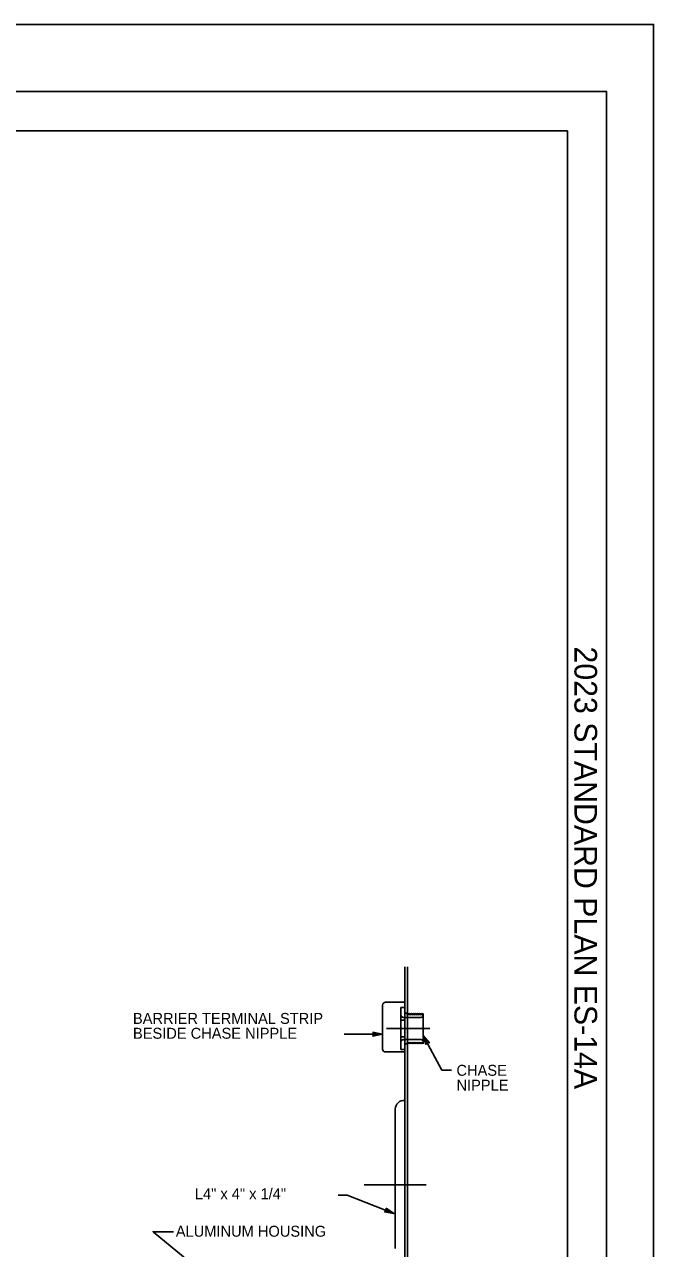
# Model space of a CAD drawing. Extents: x -894 to 866, y -472 to 714.
# Drawn here: x 463 to 866, y -70 to 714 of the extents above; entities that cross this region are included whole.
import ezdxf

# ---------------------------------------------------------------- set-up
doc = ezdxf.new("R2010")
doc.units = 0
for name, color, linetype in [('56 Stage 3 Anno', 7, 'Continuous'), ('57 Undefined', 7, 'Continuous'), ('60 Nongeo Data', 7, 'Continuous'), ('border_PLOTTING-ELEMENTS', 7, 'Continuous'), ('border_rw_22x34_Cut_Lines', 7, 'Continuous'), ('border_SHEET', 7, 'Continuous'), ('border_WITHIN-BORDER-anno', 7, 'Continuous')]:
    doc.layers.add(name, color=color, linetype=linetype)

msp = doc.modelspace()

# ---------------------------------------------------------------- linework, layer by layer
at = {"layer": '56 Stage 3 Anno'}
for p, q in [((695.03, 70.66), (722.45, 70.66)), ((668.01, 67.05), (692.27, 67.05)), ((680.73, -29.46), (720.42, -29.46))]:
    msp.add_line(p, q, dxfattribs=at)
for points in [[(696.15, 70.66), (722.67, 70.66)], [(736.6, 44), (730.55, 44), (718.51, 66.16)], [(664.16, -35.95), (669.9, -35.95), (699.82, -47.69)], [(558.73, -59.5), (545.66, -59.5), (568.72, -78.58)]]:
    msp.add_lwpolyline(points, dxfattribs=at)
for points in [[(686.37, 68.36), (692.27, 67.05), (686.37, 65.74), (686.58, 66.09), (690.9, 67.04), (686.57, 68.02), (686.78, 67.67), (689.55, 67.05), (686.79, 66.43), (687, 66.78), (688.19, 67.05), (686.99, 67.32), (687.15, 67.05), (686.37, 65.74), (687.15, 67.05)], [(720.17, 60.34), (718.51, 66.16), (722.48, 61.6), (722.07, 61.62), (719.16, 64.96), (720.37, 60.69), (720.58, 61.04), (719.8, 63.77), (721.66, 61.63), (721.26, 61.65), (720.45, 62.58), (720.79, 61.39), (720.95, 61.66), (722.48, 61.6), (720.95, 61.66)], [(694.8, -44.31), (699.82, -47.69), (693.84, -46.75), (694.16, -46.5), (698.54, -47.19), (694.87, -44.71), (694.93, -45.11), (697.29, -46.7), (694.49, -46.26), (694.81, -46.01), (696.02, -46.2), (695, -45.51), (695.05, -45.82), (693.84, -46.75), (695.05, -45.82)]]:
    msp.add_lwpolyline(points, close=True, dxfattribs=at)
at = {"layer": '60 Nongeo Data'}
for p, q in [((706.67, 110.08), (706.67, -77.71)), ((708.42, 110.08), (708.42, -79.46)), ((694.4, 87.53), (706.77, 87.53)), ((692.52, 85.65), (692.52, 57.53)), ((704.15, 84.15), (706.77, 84.15)), ((704.15, 84.15), (704.15, 70.66)), ((706.77, 80.4), (708.09, 80.4)), ((708.09, 79.9), (708.44, 79.28)), ((708.44, 79.28), (709.09, 80.4)), ((709.09, 80.4), (709.74, 79.28)), ((709.74, 79.28), (710.39, 80.4)), ((710.39, 80.4), (711.04, 79.28)), ((711.04, 79.28), (711.69, 80.4)), ((711.69, 80.4), (712.34, 79.28)), ((712.34, 79.28), (712.99, 80.4)), ((712.99, 80.4), (713.64, 79.28)), ((713.64, 79.28), (714.29, 80.4)), ((714.29, 80.4), (714.94, 79.28)), ((714.94, 79.28), (715.59, 80.4)), ((715.59, 80.4), (716.24, 79.28)), ((716.24, 79.28), (716.89, 80.4)), ((716.89, 80.4), (717.54, 79.28)), ((717.54, 79.28), (718.19, 80.4)), ((718.19, 80.4), (718.59, 79.71)), ((718.59, 70.66), (718.59, 79.71)), ((704.15, 75.91), (706.77, 75.91)), ((704.15, 70.66), (704.15, 57.16)), ((706.02, 77.78), (717.09, 77.78)), ((718.59, 70.66), (718.59, 60.91)), ((704.15, 65.41), (706.77, 65.41)), ((706.02, 63.53), (717.09, 63.53)), ((694.4, 55.66), (706.77, 55.66)), ((704.15, 57.16), (706.77, 57.16)), ((706.77, 60.91), (708.09, 60.91)), ((708.09, 60.91), (708.74, 62.03)), ((708.74, 62.03), (709.39, 60.91)), ((709.39, 60.91), (710.04, 62.03)), ((710.04, 62.03), (710.69, 60.91)), ((710.69, 60.91), (711.33, 62.03)), ((711.33, 62.03), (711.98, 60.91)), ((711.98, 60.91), (712.63, 62.03)), ((712.63, 62.03), (713.28, 60.91)), ((713.28, 60.91), (713.93, 62.03)), ((713.93, 62.03), (714.58, 60.91)), ((714.58, 60.91), (715.23, 62.03)), ((715.23, 62.03), (715.88, 60.91)), ((715.88, 60.91), (716.53, 62.03)), ((716.53, 62.03), (717.18, 60.91)), ((717.18, 60.91), (717.83, 62.03)), ((717.83, 62.03), (718.48, 60.91)), ((718.48, 60.91), (718.59, 60.91)), ((700.67, 19.11), (700.67, -70.21))]:
    msp.add_line(p, q, dxfattribs=at)
for centre, radius, start, end in [((694.4, 85.65), 1.87, 90, 180), ((706.02, 79.65), 1.87, 180, 270), ((717.09, 79.28), 1.5, 270, 0), ((706.02, 61.65), 1.87, 90, 180), ((717.09, 62.03), 1.5, 0, 90), ((694.4, 57.53), 1.87, 180, 270), ((706.17, 19.11), 5.5, 84.78438, 180)]:
    msp.add_arc(centre, radius, start, end, dxfattribs=at)
at = {"layer": 'border_PLOTTING-ELEMENTS'}
for points in [[(-894.04, -472.43), (865.96, -472.43), (865.96, 713.58), (-894.04, 713.58)], [(-864.04, 670.58), (835.96, 670.58), (835.96, -429.43), (-864.04, -429.43)]]:
    msp.add_lwpolyline(points, close=True, dxfattribs=at)
at = {"layer": 'border_rw_22x34_Cut_Lines'}
msp.add_lwpolyline([(-864.04, 670.58), (835.96, 670.58), (835.96, -429.43), (-864.04, -429.43)], close=True, dxfattribs=at)
at = {"layer": 'border_SHEET'}
for p, q in [((-814.04, 645.57), (810.96, 645.57)), ((810.96, 645.57), (810.96, -404.43))]:
    msp.add_line(p, q, dxfattribs=at)

# ---------------------------------------------------------------- texts
at = {"layer": '57 Undefined'}
for s, p in [('BARRIER TERMINAL STRIP', (532.73, 73.64)), ('BESIDE CHASE NIPPLE', (532.73, 64.12)), ('CHASE', (739.83, 40.41)), ('NIPPLE', (739.83, 30.89)), ('L4" x 4" x 1/4"', (572.37, -38.63)), ('ALUMINUM HOUSING', (560.17, -62.65))]:
    msp.add_text(s, height=7, dxfattribs=at).set_placement(p)
at = {"layer": 'border_WITHIN-BORDER-anno'}
msp.add_text('2023 STANDARD PLAN ES-14A', height=14.5, rotation=270, dxfattribs=at).set_placement((815.33, 315.3))

doc.saveas('drawing.dxf')
